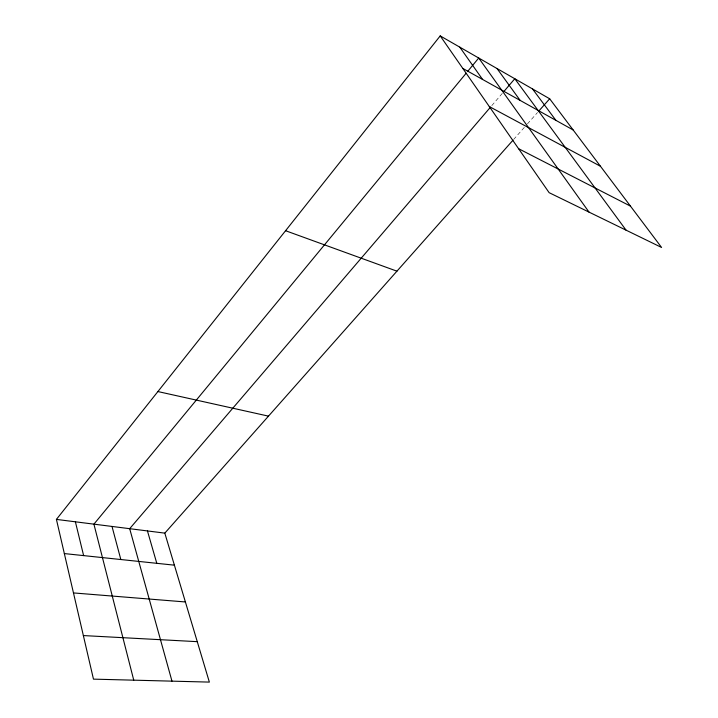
<?xml version="1.0" encoding="UTF-8"?>
<svg xmlns="http://www.w3.org/2000/svg" width="718" height="718" viewBox="0 0 718 718"><rect width="100%" height="100%" fill="white"/><g stroke="black" fill="none" stroke-linecap="round" stroke-linejoin="round"><path stroke-width="0.54" stroke-dasharray="3.59 2.69" d="M491.794 105.627L502.519 93.098M513.603 139.498L524.508 127.194M527.416 123.909L537.504 112.538"/><path stroke-width="1.08" d="M512.876 140.324L164.817 533.133L209.36 682.1L93.466 679.138L56.417 519.401L440.215 35.9L549.683 98.788L661.583 247.468L549.135 192.675L440.215 35.9M466.108 73.29L93.914 524.149L133.745 680.161M467.508 71.594L478.718 58.023L589.029 212.106M490.385 107.278L129.68 528.681L171.97 681.14M503.964 91.41L514.797 78.747L626.078 230.164M538.931 110.913L549.683 98.788M83.36 635.565L197.27 641.668M73.469 592.924L185.397 601.962M64.342 553.578L174.402 565.174M56.417 519.401L164.817 533.133M157.897 391.552L268.478 416.135M285.576 230.72L396.937 271.171M518.575 148.689L630.494 206.156M489.308 106.551L600.49 166.289M462.823 68.425L573.144 129.967M532.514 88.933L555.894 120.346M497.044 68.551L520.173 100.421M459.789 47.146L482.586 79.456M147.45 530.934L156.793 563.325M112.008 526.447L120.83 559.528M75.39 521.806L83.629 555.606"/></g></svg>
